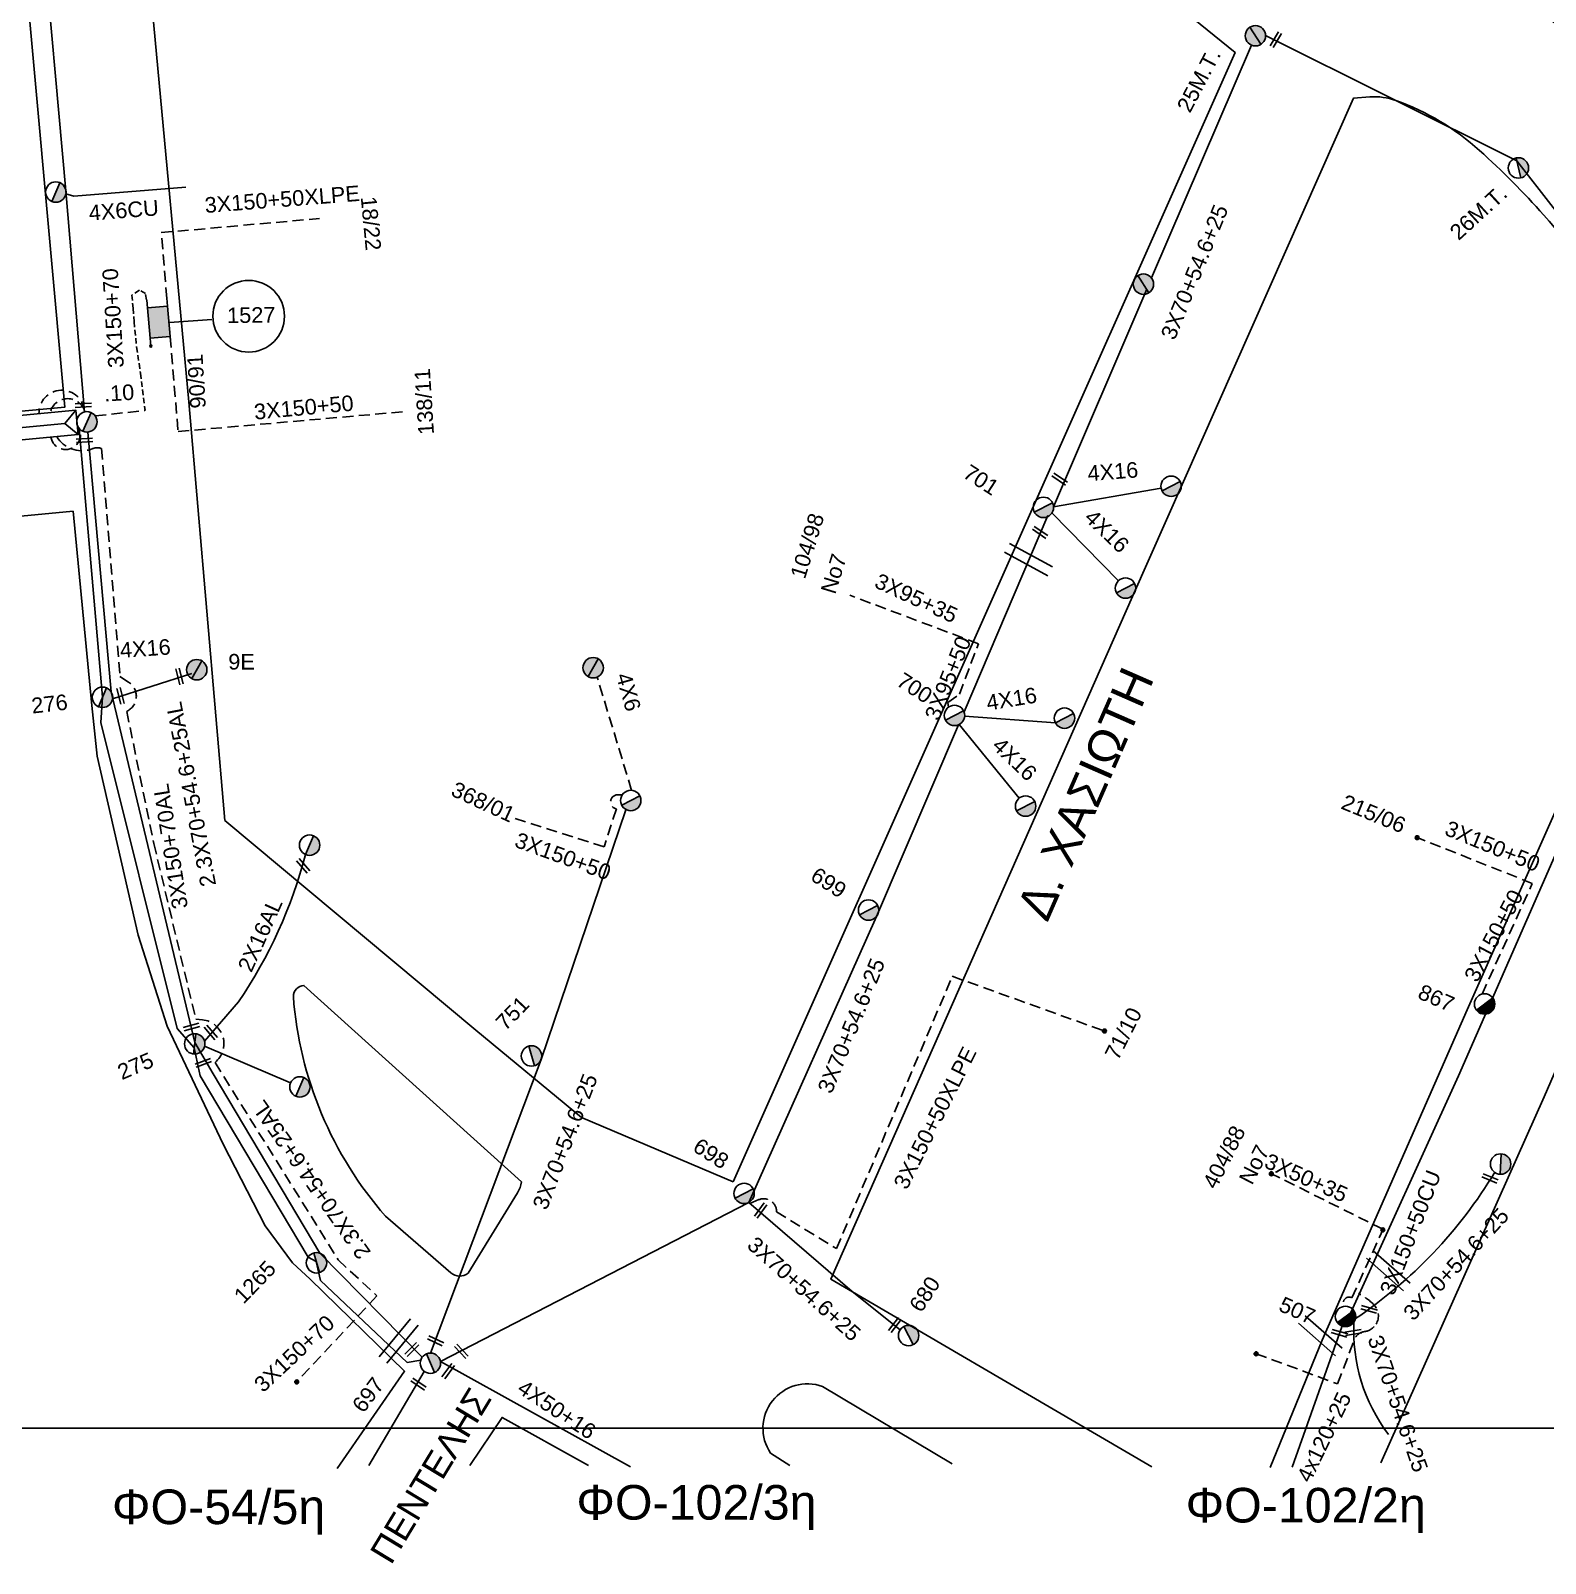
# Model space of a CAD drawing. Header units: millimetres. Extents: x 918 to 3138, y 719 to 1759.
# Drawn here: x 1609.7 to 1784.8, y 727.9 to 905 of the extents above; entities that cross this region are included whole.
import ezdxf

# ---------------------------------------------------------------- set-up
doc = ezdxf.new("R2010")
doc.units = ezdxf.units.MM
doc.header["$LTSCALE"] = 0.5
doc.linetypes.add('DASHED', pattern=[19.05, 12.7, -6.35])
for name, color, linetype in [('Link Box 4 Διευθύνσεων', 7, 'Continuous'), ('Άγνωστα', 7, 'Continuous'), ('Γυμνά εναέρια ΧΤ (1Φ)   2x16AL', 7, 'Continuous'), ('Γυμνά εναέρια ΧΤ και ΦΟΠ (3Φ)   4x50+16AL', 7, 'Continuous'), ('Εναέρια παροχή ΧΤ 4x16', 7, 'SYN_LINE'), ('Εναέρια ΧΤ 4Χ120+25AL', 7, 'SYN_LINE'), ('Επιγραφές - Σχήματα', 7, 'Continuous'), ('Καλώδια ΧΤ   3x150+50CU', 7, 'DASHED'), ('Καλώδια ΧΤ   3x150+70AL', 7, 'DASHED'), ('Καλώδια ΧΤ   3x95+35 CU', 7, 'DASHED'), ('Καλώδια ΧΤ   3x95+50 AL XLPE', 7, 'DASHED'), ('Καλώδια ΧΤ   4x6CU', 7, 'DASHED'), ('Μηχανική τομή', 7, 'Continuous'), ('Στύλος Ξύλινος', 7, 'Continuous'), ('Στύλος Ξύλινος @ 1', 7, 'Continuous'), ('Στύλος ΦΜ', 7, 'Continuous'), ('Στύλος ΦΜ @ 1', 7, 'Continuous'), ('Συνδέσεις', 7, 'Continuous'), ('Συνεστραμμένα ΧΤ   3x70+54.6+25 AL', 7, 'SYN_LINE'), ('Τομή', 7, 'Continuous'), ('Υποσταθμός εναέριος 2 στύλων', 7, 'Continuous'), ('Υποσταθμός πόλεως', 7, 'Continuous'), ('Υπόβαθρο ΔΕΗ', 7, 'Continuous'), ('Υπόγεια Καλώδια Δικτύου ΧΤ   .10', 7, 'DASHED'), ('Υπόγεια καλώδια Παροχών ΧΤ   4x6', 7, 'DASHED')]:
    doc.layers.add(name, color=color, linetype=linetype)
doc.styles.add('arial', font='ARIAL.TTF')
doc.styles.get("Standard").update_dxf_attribs({"font": 'ARIAL.TTF'})
doc.linetypes.add('SYN_LINE', pattern='A,0.5,-0.0001,["/\\/\\/\\/",Standard,S=0.1,R=0,X=0,Y=-0.05],-0.25', length=0.7501)

# ---------------------------------------------------------------- blocks, each defined once
blk = doc.blocks.new('ΜΗΧΑΝΙΚΗ ΤΟΜΗ')
at = {"layer": 'Μηχανική τομή', "ltscale": 40}
for p, q in [((-1.89, 0.78), (1.89, 0.78)), ((1.89, 0), (-1.89, 0))]:
    blk.add_line(p, q, dxfattribs=at)
blk = doc.blocks.new('ΤΟΜΗ')
at = {"layer": 'Τομή', "ltscale": 40}
for p, q in [((-5.68, 0), (5.68, 0)), ((5.68, -2.33), (-5.68, -2.33))]:
    blk.add_line(p, q, dxfattribs=at)
blk = doc.blocks.new('ΥΠΑΡΧΩΝ ΤΣΙΜΕΝΤΕΝΙΟΣ ΣΤΥΛΟΣ')
at = {"layer": 'Στύλος ΦΜ'}
blk.add_hatch(color=7, dxfattribs=at).paths.add_polyline_path([(-1.29, -2.28, 0.574793), (2.62, 0, 0.268822), (1.3, 2.27)])
at = {"layer": 'Στύλος ΦΜ', "color": 7}
blk.add_line((-1.29, -2.28), (1.3, 2.27), dxfattribs=at)
blk.add_circle((0, 0), 2.62, dxfattribs=at)
at = {"layer": 'Στύλος ΦΜ', "flags": 4}
for tag, p in [('ΑΡΙΘΜΟΣ', (-4.68, 8.05)), ('ΤΥΠΟΣ', (-4.91, 3.03))]:
    blk.add_attdef(tag, p, '', height=4, dxfattribs=at)
blk = doc.blocks.new('ΥΠΑΡΧΩΝ ΞΥΛΙΝΟΣ ΣΤΥΛΟΣ')
at = {"layer": 'Στύλος Ξύλινος'}
h = blk.add_hatch(color=7, dxfattribs=at)
h.paths.add_polyline_path([(-2.62, 0, 0.270008), (-1.29, -2.28), (1.3, 2.27, 0.576266)])
h.paths.add_polyline_path([(-1.29, -2.28, 0.574793), (2.62, 0, 0.268822), (1.3, 2.27)])
at = {"layer": 'Στύλος Ξύλινος', "color": 7}
blk.add_line((-1.29, -2.28), (1.3, 2.27), dxfattribs=at)
blk.add_circle((0, 0), 2.62, dxfattribs=at)
at = {"layer": 'Στύλος Ξύλινος', "flags": 4}
for tag, p in [('ΑΡΙΘΜΟΣ', (-4.91, 8.6)), ('ΤΥΠΟΣ', (-4.85, 3.39))]:
    blk.add_attdef(tag, p, '', height=4, dxfattribs=at)
blk = doc.blocks.new('ΥΠΟΣΤΑΘΜΟΣ ΕΝΑΕΡΙΟΣ ΕΠΙ 2 ΣΤΥΛΩΝ')
at = {"layer": 'Υποσταθμός εναέριος 2 στύλων', "linetype": 'Continuous'}
for points in [[(-11.97, -2.11, 0.574793), (-8.45, -0.07, 0.268822), (-9.64, 1.98)], [(9.68, -2.15, 0.574793), (13.19, -0.1, 0.268822), (12.01, 1.95)]]:
    blk.add_hatch(color=256, dxfattribs=at).paths.add_polyline_path(points)
for p, q in [((-11.97, -2.11), (-9.64, 1.98)), ((9.68, -2.15), (12.01, 1.95))]:
    blk.add_line(p, q, dxfattribs=at)
for centre in [(-10.81, -0.07), (10.84, -0.1)]:
    blk.add_circle(centre, 2.36, dxfattribs=at)
at = {"layer": 'Υποσταθμός πόλεως', "linetype": 'Continuous', "ltscale": 40}
blk.add_lwpolyline([(-8.57, 2.82), (8.57, 2.82), (8.57, -2.82), (-8.57, -2.82)], close=True, dxfattribs=at)
for points in [[(-5.75, 0), (-8.57, 2.82)], [(-8.57, -2.82), (-5.75, 0)], [(-5.75, 0), (5.75, 0)], [(5.75, 0), (8.57, 2.82)], [(8.57, -2.82), (5.75, 0)]]:
    blk.add_lwpolyline(points, dxfattribs=at)
at = {"layer": 'Υποσταθμός εναέριος 2 στύλων', "ltscale": 40, "flags": 1}
for tag, p in [('ΜΕΤΑΣΧΗΜΑΤΙΣΜΟΣ', (14.09, 2.51)), ('ΙΣΧΥΣ', (14.07, -0.28)), ('ΑΡΙΘΜΟΣ', (14.19, -3))]:
    blk.add_attdef(tag, p, '', height=1.8, dxfattribs=at)
blk = doc.blocks.new('LINK BOX 4 ΑΝΑΧΩΡΗΣΕΩΝ_')
at = {"layer": 'Link Box 4 Διευθύνσεων', "ltscale": 40}
for points in [[(-3.54, 0), (-3.54, -4.67), (3.54, -4.67), (3.54, 0)], [(5.33, -4.92, 1), (5.33, -4.42, 1)]]:
    blk.add_hatch(color=256, dxfattribs=at).paths.add_polyline_path(points)
for p, q in [((-3.54, 0), (-5.33, 0)), ((5.33, 0), (3.54, 0)), ((-3.54, -4.67), (-5.33, -4.67)), ((5.33, -4.67), (3.54, -4.67))]:
    blk.add_line(p, q, dxfattribs=at)
blk.add_lwpolyline([(-3.54, -4.67), (-3.54, 0), (3.54, 0), (3.54, -4.67)], close=True, dxfattribs=at)
blk.add_circle((5.33, -4.67), 0.252, dxfattribs=at)
blk = doc.blocks.new('_ΣΥΝΔΕΣΗ')
at = {"layer": 'Συνδέσεις', "linetype": 'SYN_LINE', "ltscale": 40}
blk.add_hatch(color=256, dxfattribs=at).paths.add_polyline_path([(0.5, -0.01, 1), (-0.5, -0.01, 1)])
at = {"layer": 'Συνδέσεις'}
blk.add_circle((0, -0.01), 0.5, dxfattribs=at)

msp = doc.modelspace()

# ---------------------------------------------------------------- linework, layer by layer
at = {"layer": 'Άγνωστα', "color": 27, "linetype": 'DASHED', "ltscale": 0.2}
for points in [[(1624.84, 881.64), (1643.14, 883.28)], [(1625.49, 874.05), (1625.49, 874.05), (1624.84, 881.64)]]:
    msp.add_lwpolyline(points, dxfattribs=at)
at = {"layer": 'Άγνωστα', "ltscale": 0.2}
msp.add_lwpolyline([(1625.78, 871.26), (1630.7, 871.61)], dxfattribs=at)
at = {"layer": 'Άγνωστα', "color": 6, "linetype": 'DASHED', "ltscale": 0.2}
for points in [[(1715.79, 826.81), (1715.73, 827.37), (1717.05, 828.3), (1719.25, 834.15), (1704.38, 839.74)], [(1716.24, 795.72), (1733.81, 789.39)]]:
    msp.add_lwpolyline(points, dxfattribs=at)
at = {"layer": 'Άγνωστα', "color": 133, "linetype": 'DASHED', "ltscale": 0.2}
msp.add_lwpolyline([(1678.1, 816.67), (1677.63, 816.69, 0.934776), (1677.42, 815.05), (1676.01, 810.67), (1665.58, 813.98)], format="xyb", dxfattribs=at)
at = {"layer": 'Άγνωστα', "color": 154, "ltscale": 40}
msp.add_lwpolyline([(1655.94, 752.19), (1668.72, 786.09), (1678.52, 814.95)], dxfattribs=at)
at = {"layer": 'Άγνωστα', "color": 1, "linetype": 'DASHED', "ltscale": 0.2}
for points in [[(1777.44, 793.66), (1783.25, 806.45), (1769.95, 811.74)], [(1766.01, 766.49), (1753.1, 772.91)]]:
    msp.add_lwpolyline(points, dxfattribs=at)
at = {"layer": 'Άγνωστα', "color": 6, "linetype": 'DASHED', "ltscale": 0.2}
msp.add_lwpolyline([(1692.83, 769.48), (1693.9, 769.91, -0.53733), (1695.93, 768.5), (1702.86, 764.25), (1716.24, 795.72)], format="xyb", dxfattribs=at)
at = {"layer": 'Άγνωστα', "color": 6, "ltscale": 40}
msp.add_lwpolyline([(1692.72, 769.58), (1704.67, 759.28), (1710.2, 754.86)], dxfattribs=at)
at = {"layer": 'Άγνωστα', "color": 1, "linetype": 'DASHED', "ltscale": 0.2}
for points in [[(1761.52, 757.59, -0.768698), (1762.4, 758.58), (1766.01, 766.49)], [(1751.34, 752.11), (1760.76, 748.62), (1762.71, 753.77, -0.278593), (1763.86, 754.67, 0.230802), (1765.2, 755.54, 0.343912), (1764.93, 757.78, 0.069297), (1763.18, 759.1, -3.836496)]]:
    msp.add_lwpolyline(points, format="xyb", dxfattribs=at)
at = {"layer": 'Άγνωστα', "color": 30, "linetype": 'DASHED', "ltscale": 0.2}
msp.add_lwpolyline([(1649.76, 758.79), (1640.48, 748.85)], dxfattribs=at)
at = {"layer": 'Άγνωστα', "color": 27, "linetype": 'SYN_LINE', "ltscale": 20}
msp.add_lwpolyline([(1755.5, 739.01), (1761.67, 756.41)], dxfattribs=at)
at = {"layer": 'Άγνωστα', "color": 151, "ltscale": 40}
msp.add_lwpolyline([(1679.05, 739.05), (1657.1, 751.23)], dxfattribs=at)
at = {"layer": 'Άγνωστα', "color": 62, "ltscale": 40}
msp.add_lwpolyline([(1655.23, 750.07), (1648.82, 739.21)], dxfattribs=at)
at = {"layer": 'Άγνωστα', "ltscale": 0.2}
msp.add_circle((1634.94, 871.98), 4.14, dxfattribs=at)
at = {"layer": 'Γυμνά εναέρια ΧΤ (1Φ)   2x16AL', "ltscale": 40}
msp.add_lwpolyline([(1629.83, 788.22), (1633.77, 792.76, 0.08637), (1641.49, 809.8, 0.745575)], format="xyb", dxfattribs=at)
msp.add_lwpolyline([(1629.85, 787.66), (1639.78, 783.41)], dxfattribs=at)
at = {"layer": 'Εναέρια παροχή ΧΤ 4x16', "color": 2, "ltscale": 15}
msp.add_lwpolyline([(1727.93, 849.96), (1740.36, 852.13)], dxfattribs=at)
at = {"layer": 'Εναέρια παροχή ΧΤ 4x16', "color": 2, "ltscale": 10}
msp.add_lwpolyline([(1727.75, 849.26), (1735.43, 841.41)], dxfattribs=at)
at = {"layer": 'Εναέρια παροχή ΧΤ 4x16', "color": 133, "ltscale": 20}
msp.add_lwpolyline([(1619.22, 827.79), (1628.39, 830.71)], dxfattribs=at)
at = {"layer": 'Εναέρια παροχή ΧΤ 4x16', "color": 6, "ltscale": 10}
for points in [[(1728.15, 825), (1717.66, 825.78)], [(1717.02, 824.81), (1723.97, 816.3)]]:
    msp.add_lwpolyline(points, dxfattribs=at)
at = {"layer": 'Εναέρια ΧΤ 4Χ120+25AL', "color": 1, "linetype": 'SYN_LINE', "ltscale": 20}
msp.add_lwpolyline([(1796.08, 833.01), (1774.74, 784.21), (1762.29, 756.88)], dxfattribs=at)
at = {"layer": 'Επιγραφές - Σχήματα'}
msp.add_lwpolyline([(936.87, 1745.25), (2965.33, 1745.25), (2965.33, 743.52), (936.87, 743.52)], close=True, dxfattribs=at)
at = {"layer": 'Επιγραφές - Σχήματα', "color": 27, "linetype": 'DASHED', "ltscale": 0.2}
msp.add_arc((1613.34, 860.8), 2.63, 2.5685, 181.9849, dxfattribs=at)
at = {"layer": 'Επιγραφές - Σχήματα', "color": 6, "linetype": 'DASHED', "ltscale": 0.2}
msp.add_arc((1614.02, 860.4), 2.06, 20.3968, 167.9443, dxfattribs=at)
at = {"layer": 'Επιγραφές - Σχήματα', "color": 133, "linetype": 'DASHED', "ltscale": 0.2}
msp.add_arc((1613.79, 858.3), 1.72, 189.7398, 24.2243, dxfattribs=at)
at = {"layer": 'Καλώδια ΧΤ   3x150+70AL', "color": 30, "ltscale": 0.2}
msp.add_lwpolyline([(1612.77, 858.08), (1612.94, 857.83, 0.347057), (1616.93, 856.69, -0.196577), (1617.95, 856.69), (1620.07, 830.34), (1621.07, 829.7, -0.590934), (1620.85, 826.33), (1623.98, 811.06), (1628.83, 790.77), (1629.6, 790.69, -0.667239), (1631.05, 785.77), (1645.29, 762.95), (1649.76, 758.79)], format="xyb", dxfattribs=at)
at = {"layer": 'Καλώδια ΧΤ   3x95+35 CU', "color": 27, "ltscale": 0.2}
for p, q in [((1625.87, 869.62), (1626.79, 858.66)), ((1626.79, 858.66), (1653.19, 860.98))]:
    msp.add_line(p, q, dxfattribs=at)
at = {"layer": 'Καλώδια ΧΤ   3x95+50 AL XLPE', "color": 27, "ltscale": 0.1}
msp.add_lwpolyline([(1623.13, 873.88), (1623.01, 874.59), (1622.32, 874.99), (1621.43, 874.43), (1621.6, 872.91), (1621.7, 871.34), (1621.99, 868.43), (1622.45, 865.39), (1622.98, 861.08)], dxfattribs=at)
at = {"layer": 'Καλώδια ΧΤ   4x6CU', "color": 27, "linetype": 'SYN_LINE', "ltscale": 15}
msp.add_lwpolyline([(1613.82, 886.13), (1614.73, 885.85), (1627.69, 886.88)], dxfattribs=at)
at = {"layer": 'Συνεστραμμένα ΧΤ   3x70+54.6+25 AL', "color": 27, "ltscale": 20}
msp.add_lwpolyline([(1615.97, 860.92), (1613.83, 886.47), (1611.02, 917.72), (1608.71, 945.25)], dxfattribs=at)
at = {"layer": 'Συνεστραμμένα ΧΤ   3x70+54.6+25 AL', "color": 2, "ltscale": 20}
for points in [[(1739.27, 876.4), (1750.8, 903.3)], [(1752.44, 904.41), (1781.46, 889.94), (1798.27, 868.37), (1815.24, 827.94)], [(1727.93, 849.96), (1738.71, 875.09)]]:
    msp.add_lwpolyline(points, dxfattribs=at)
at = {"layer": 'Συνεστραμμένα ΧΤ   3x70+54.6+25 AL', "color": 133, "linetype": 'SYN_LINE', "ltscale": 20}
msp.add_lwpolyline([(1654.82, 751.37), (1653.24, 751.1), (1643.25, 760.58), (1642.73, 762.78), (1641.81, 763.27), (1629.33, 784.23), (1628.65, 787.47), (1626.68, 789.69), (1617.85, 825.04), (1618.05, 827.95), (1615.35, 859.01)], dxfattribs=at)
at = {"layer": 'Συνεστραμμένα ΧΤ   3x70+54.6+25 AL', "color": 6, "ltscale": 20}
for points in [[(1616.36, 858.6), (1619.04, 828.6), (1628.72, 788.05), (1630.83, 784.43), (1643.16, 763.72), (1655, 751.72)], [(1717.59, 826.28), (1727.28, 848.96)], [(1657.1, 751.23), (1692.72, 769.58), (1707.48, 802.62), (1716.95, 824.78)]]:
    msp.add_lwpolyline(points, dxfattribs=at)
at = {"layer": 'Συνεστραμμένα ΧΤ   3x70+54.6+25 AL', "color": 1, "linetype": 'SYN_LINE', "ltscale": 20}
msp.add_arc((1732.85, 800.8), 53.76, 303.8802, 328.9501, dxfattribs=at)
at = {"layer": 'Συνεστραμμένα ΧΤ   3x70+54.6+25 AL', "color": 27, "linetype": 'SYN_LINE', "ltscale": 20}
msp.add_arc((1782.37, 754.72), 19.75, 176.9698, 217.1393, dxfattribs=at)
at = {"layer": 'Υπόβαθρο ΔΕΗ'}
for points in [[(1783.3, 1187.61), (1766.45, 1095.94), (1761.52, 1088.82), (1751.05, 1072.3), (1739.71, 1054.53), (1729.33, 1040.23), (1707.48, 1009.6), (1690.32, 985.98), (1685.2, 978.6), (1761.94, 917.29), (1766.53, 915.52, -0.027254), (1780.26, 909.34, -0.087857), (1792.08, 900.3, -0.082193), (1817.11, 861.98), (1834.54, 815.63, 0.02107), (1844.76, 791.58, 0.082387), (1878.72, 738.74)], [(1739.3, 739.06), (1721.97, 749.17), (1702.2, 760.73), (1737.04, 839.61), (1762.6, 897.18), (1764.48, 897.32, -0.104011), (1767.48, 896.91, -0.09819), (1777.16, 891.13, -0.027715), (1784.57, 883.67, -0.051782), (1793.4, 871.37, -0.062217), (1797.75, 863.07), (1798.5, 860.83, -0.082797), (1800.56, 847.71), (1775.74, 791.85), (1758.99, 753.68), (1752.95, 738.96)], [(1571.86, 738.7), (1567.58, 745.89, -0.062056), (1556.23, 771.86, 0.001239), (1548.08, 799.1, -0.037778), (1540.85, 842.41), (1614.66, 849.44), (1616.8, 827), (1617.42, 821.16), (1622.18, 800.48), (1625.53, 789.97), (1631.98, 776.31), (1636.83, 766.89), (1640.02, 762.61), (1642.05, 760.71), (1652.95, 750.08), (1645.15, 738.84)], [(1666.45, 771.97), (1641.33, 794.66, 0.401397), (1640.1, 793.38, 0.162756), (1650.76, 768), (1658.3, 761.46, 0.3646), (1660.29, 761.43), (1666, 770.71, 0.102074), (1666.45, 771.97, -0.864784)], [(1716.23, 739.39), (1701.25, 748.32, 0.726538), (1695.24, 740.62), (1697.45, 739.19)]]:
    msp.add_lwpolyline(points, format="xyb", dxfattribs=at)
for points in [[(1690.91, 771.98), (1748.92, 902.44), (1681.01, 957.47), (1660.67, 973.68), (1618.6, 969.55), (1623.83, 907.23), (1628.02, 862.08), (1632.2, 813.73), (1661.2, 789.51), (1673.41, 779.4), (1690.91, 771.98)], [(1528.57, 960.09), (1577.76, 964.86), (1604.17, 967.87), (1606.65, 939.18), (1613.68, 861.46), (1538.96, 854.53), (1532.62, 916.47), (1528.57, 960.09)], [(1765.75, 739.5), (1784.61, 781.8), (1803.59, 825.36), (1813.59, 824.95), (1817.52, 813.36), (1824.74, 795.88), (1831.45, 781.04), (1841.12, 762.76), (1845.36, 755.65), (1850.93, 747.4), (1856.96, 739.49)], [(1660.48, 739.2), (1664.22, 744.76), (1674.22, 739.21)]]:
    msp.add_lwpolyline(points, dxfattribs=at)
at = {"layer": 'Υπόγεια Καλώδια Δικτύου ΧΤ   .10', "color": 27, "ltscale": 0.2}
msp.add_lwpolyline([(1617.2, 860.46), (1622.95, 861.09)], dxfattribs=at)
at = {"layer": 'Υπόγεια καλώδια Παροχών ΧΤ   4x6', "ltscale": 0.2}
msp.add_lwpolyline([(1679.19, 817.2), (1675.18, 830.36)], dxfattribs=at)

# ---------------------------------------------------------------- block references
at = {"layer": 'Link Box 4 Διευθύνσεων', "xscale": 0.5, "yscale": 0.5, "zscale": 0.5, "rotation": 275.0543814610821}
msp.add_blockref('LINK BOX 4 ΑΝΑΧΩΡΗΣΕΩΝ_', (1625.72, 871.4), dxfattribs=at)
at = {"layer": 'Μηχανική τομή'}
for p, xscale, yscale, zscale, rotation in [((1753.45, 904.04), 0.4999999999999994, 0.4999999999999994, 0.4999999999999994, 238.9499253104381), ((1615.82, 861.9), 0.4999999999999994, 0.4999999999999994, 0.4999999999999994, 183.4470755880298), ((1615.97, 857.84), 0.4999999999999994, 0.4999999999999994, 0.4999999999999994, 183.4470755880298), ((1728.53, 853.01), 0.4999999999999995, 0.4999999999999995, 0.4999999999999995, 325.7568529151825), ((1726.27, 846.84), 0.4999999999999995, 0.4999999999999995, 0.4999999999999995, 325.7568529151825), ((1627.14, 830.41), 0.4999999999999994, 0.4999999999999994, 0.4999999999999994, 103.7374015777385), ((1620.32, 828.16), 0.4999999999999994, 0.4999999999999994, 0.4999999999999994, 103.7374015777385), ((1641.38, 808.61), 0.4999999999999994, 0.4999999999999994, 0.4999999999999994, 130.6566938425307), ((1628.29, 790.04), 0.4999999999999994, 0.4999999999999994, 0.4999999999999994, 195.6615520744109), ((1630.71, 789.36), 0.4999999999999994, 0.4999999999999994, 0.4999999999999994, 130.6566938425307), ((1629.63, 785.91), 0.4999999999999995, 0.4999999999999995, 0.4999999999999995, 200.1481344143657), ((1778.43, 772.55), 0.4999999999999994, 0.4999999999999994, 0.4999999999999994, 157.5669347608898), ((1693.95, 768.78), 0.4999999999999994, 0.4999999999999994, 0.4999999999999994, 233.3719761172353), ((1709.44, 755.54), 0.4999999999999994, 0.4999999999999994, 0.4999999999999994, 233.3719761172353), ((1764.44, 757.42), 0.4999999999999994, 0.4999999999999994, 0.4999999999999994, 163.8762374874148), ((1761.04, 754.66), 0.4999999999999994, 0.4999999999999994, 0.4999999999999994, 163.8762374874148), ((1762.54, 754.75), 0.4999999999999994, 0.4999999999999994, 0.4999999999999994, 189.8265097850276), ((1653.65, 752.74), 0.4999999999999995, 0.4999999999999995, 0.4999999999999995, 224.945762556874), ((1656.62, 753.79), 0.4999999999999995, 0.4999999999999995, 0.4999999999999995, 154.6187267684075), ((1659.64, 752.52), 0.4999999999999995, 0.4999999999999995, 0.4999999999999995, 133.7609038378232), ((1657.84, 750.21), 0.4999999999999994, 0.4999999999999994, 0.4999999999999994, 233.3719761172353), ((1654.68, 748.76), 0.4999999999999996, 0.4999999999999996, 0.4999999999999996, 145.7997389056339)]:
    msp.add_blockref('ΜΗΧΑΝΙΚΗ ΤΟΜΗ', p, dxfattribs=dict(at, xscale=xscale, yscale=yscale, zscale=zscale, rotation=rotation))
at = {"layer": 'Στύλος Ξύλινος @ 1', "ltscale": 40}
ref = msp.add_blockref('ΥΠΑΡΧΩΝ ΞΥΛΙΝΟΣ ΣΤΥΛΟΣ', (1751.26, 904.39), dxfattribs=dict(at, xscale=0.4499999999998181, yscale=0.4499999999998181, zscale=0.4499999999998181, rotation=62.18482468098428))
ref.add_attrib('ΤΥΠΟΣ', '25M.T.', (1743.69, 895.36), dxfattribs={"layer": 'Στύλος Ξύλινος', "height": 1.8, "rotation": 62.1848, "flags": 4})
at = {"layer": 'Στύλος Ξύλινος @ 1', "ltscale": 40, "xscale": 0.4499999999998181, "yscale": 0.4499999999998181, "zscale": 0.4499999999998181, "rotation": 62.18482468098428}
msp.add_blockref('ΥΠΑΡΧΩΝ ΞΥΛΙΝΟΣ ΣΤΥΛΟΣ', (1738.32, 875.69), dxfattribs=at)
at = {"layer": 'Στύλος Ξύλινος @ 1', "ltscale": 40}
ref = msp.add_blockref('ΥΠΑΡΧΩΝ ΞΥΛΙΝΟΣ ΣΤΥΛΟΣ', (1628.94, 831.14), dxfattribs=dict(at, xscale=0.4499999999998181, yscale=0.4499999999998181, zscale=0.4499999999998181))
ref.add_attrib('ΤΥΠΟΣ', '9E', (1632.58, 831.16), dxfattribs={"layer": 'Στύλος Ξύλινος', "height": 1.8, "flags": 4})
at = {"layer": 'Στύλος Ξύλινος @ 1', "ltscale": 40, "xscale": 0.4499999999998181, "yscale": 0.4499999999998181, "zscale": 0.4499999999998181}
msp.add_blockref('ΥΠΑΡΧΩΝ ΞΥΛΙΝΟΣ ΣΤΥΛΟΣ', (1674.74, 831.37), dxfattribs=at)
at = {"layer": 'Στύλος ΦΜ @ 1', "ltscale": 40}
ref = msp.add_blockref('ΥΠΑΡΧΩΝ ΤΣΙΜΕΝΤΕΝΙΟΣ ΣΤΥΛΟΣ', (1781.65, 889.11), dxfattribs=dict(at, xscale=0.4499999999998179, yscale=0.4499999999998179, zscale=0.4499999999998179, rotation=42.35981688141715))
ref.add_attrib('ΤΥΠΟΣ', '26M.T.', (1774.74, 880.66), dxfattribs={"layer": 'Στύλος ΦΜ', "height": 1.8, "rotation": 42.3598, "flags": 4})
at = {"layer": 'Στύλος ΦΜ @ 1', "ltscale": 40, "xscale": 0.449999999999818, "yscale": 0.449999999999818, "zscale": 0.449999999999818}
for p, rotation in [((1612.66, 886.33), 6.449163497314141), ((1741.52, 852.34), 327.0976084304633), ((1736.25, 840.57), 327.0976084304633), ((1729.2, 825.54), 327.0976084304633), ((1679.09, 816.03), 327.0976084304633), ((1724.71, 815.38), 327.0976084304633), ((1641.98, 810.87), 6.449163497314141), ((1640.86, 782.94), 6.449163497314141), ((1779.59, 774.03), 26.86205450879408)]:
    msp.add_blockref('ΥΠΑΡΧΩΝ ΤΣΙΜΕΝΤΕΝΙΟΣ ΣΤΥΛΟΣ', p, dxfattribs=dict(at, rotation=rotation))
at = {"layer": 'Στύλος ΦΜ @ 1', "ltscale": 40}
ref = msp.add_blockref('ΥΠΑΡΧΩΝ ΤΣΙΜΕΝΤΕΝΙΟΣ ΣΤΥΛΟΣ', (1726.76, 849.9), dxfattribs=dict(at, xscale=0.449999999999818, yscale=0.449999999999818, zscale=0.449999999999818, rotation=327.0976084304633))
ref.add_attrib('ΤΥΠΟΣ', '701', (1717.32, 853.46), dxfattribs={"layer": 'Στύλος ΦΜ', "height": 1.8, "rotation": 327.0976, "flags": 4})
ref = msp.add_blockref('ΥΠΑΡΧΩΝ ΤΣΙΜΕΝΤΕΝΙΟΣ ΣΤΥΛΟΣ', (1716.49, 825.86), dxfattribs=dict(at, xscale=0.449999999999818, yscale=0.449999999999818, zscale=0.449999999999818, rotation=327.0976084304633))
ref.add_attrib('ΤΥΠΟΣ', '700', (1709.64, 829.43), dxfattribs={"layer": 'Στύλος ΦΜ', "height": 1.8, "rotation": 327.0976, "flags": 4})
ref = msp.add_blockref('ΥΠΑΡΧΩΝ ΤΣΙΜΕΝΤΕΝΙΟΣ ΣΤΥΛΟΣ', (1618.05, 827.95), dxfattribs=dict(at, xscale=0.449999999999818, yscale=0.449999999999818, zscale=0.449999999999818, rotation=6.449163497314141))
ref.add_attrib('ΤΥΠΟΣ', '276', (1609.94, 826.07), dxfattribs={"layer": 'Στύλος ΦΜ', "height": 1.8, "rotation": 6.4492, "flags": 4})
ref = msp.add_blockref('ΥΠΑΡΧΩΝ ΤΣΙΜΕΝΤΕΝΙΟΣ ΣΤΥΛΟΣ', (1706.56, 803.37), dxfattribs=dict(at, xscale=0.449999999999818, yscale=0.449999999999818, zscale=0.449999999999818, rotation=327.0976084304633))
ref.add_attrib('ΤΥΠΟΣ', '699', (1699.71, 806.93), dxfattribs={"layer": 'Στύλος ΦΜ', "height": 1.8, "rotation": 327.0976, "flags": 4})
ref = msp.add_blockref('ΥΠΑΡΧΩΝ ΤΣΙΜΕΝΤΕΝΙΟΣ ΣΤΥΛΟΣ', (1777.74, 792.52), dxfattribs=dict(at, xscale=0.449999999999818, yscale=0.449999999999818, zscale=0.449999999999818, rotation=336.4565797207733))
ref.add_attrib('ΤΥΠΟΣ', '867', (1769.88, 793.23), dxfattribs={"layer": 'Στύλος ΦΜ', "height": 1.8, "rotation": 336.4566, "flags": 4})
ref = msp.add_blockref('ΥΠΑΡΧΩΝ ΤΣΙΜΕΝΤΕΝΙΟΣ ΣΤΥΛΟΣ', (1667.62, 786.51), dxfattribs=dict(at, xscale=0.449999999999818, yscale=0.449999999999818, zscale=0.449999999999818, rotation=45.65356935020798))
ref.add_attrib('ΤΥΠΟΣ', '751', (1664.59, 789.34), dxfattribs={"layer": 'Στύλος ΦΜ', "height": 1.8, "rotation": 45.6536, "flags": 4})
ref = msp.add_blockref('ΥΠΑΡΧΩΝ ΤΣΙΜΕΝΤΕΝΙΟΣ ΣΤΥΛΟΣ', (1628.7, 787.91), dxfattribs=dict(at, xscale=0.449999999999818, yscale=0.449999999999818, zscale=0.449999999999818, rotation=23.01552864148499))
ref.add_attrib('ΤΥΠΟΣ', '275', (1620.28, 783.71), dxfattribs={"layer": 'Στύλος ΦΜ', "height": 1.8, "rotation": 23.0155, "flags": 4})
ref = msp.add_blockref('ΥΠΑΡΧΩΝ ΤΣΙΜΕΝΤΕΝΙΟΣ ΣΤΥΛΟΣ', (1692.18, 770.63), dxfattribs=dict(at, xscale=0.449999999999818, yscale=0.449999999999818, zscale=0.449999999999818, rotation=327.0976084304633))
ref.add_attrib('ΤΥΠΟΣ', '698', (1686.12, 775.63), dxfattribs={"layer": 'Στύλος ΦΜ', "height": 1.8, "rotation": 327.0976, "flags": 4})
ref = msp.add_blockref('ΥΠΑΡΧΩΝ ΤΣΙΜΕΝΤΕΝΙΟΣ ΣΤΥΛΟΣ', (1642.78, 762.61), dxfattribs=dict(at, xscale=0.4499999999998179, yscale=0.4499999999998179, zscale=0.4499999999998179, rotation=45.98666198746422))
ref.add_attrib('ΤΥΠΟΣ', '1265', (1634.36, 757.77), dxfattribs={"layer": 'Στύλος ΦΜ', "height": 1.8, "rotation": 45.9867, "flags": 4})
ref = msp.add_blockref('ΥΠΑΡΧΩΝ ΤΣΙΜΕΝΤΕΝΙΟΣ ΣΤΥΛΟΣ', (1711.19, 754.21), dxfattribs=dict(at, xscale=0.449999999999818, yscale=0.449999999999818, zscale=0.449999999999818, rotation=56.75678619610748))
ref.add_attrib('ΤΥΠΟΣ', '680', (1712.65, 756.75), dxfattribs={"layer": 'Στύλος ΦΜ', "height": 1.8, "rotation": 56.7568, "flags": 4})
ref = msp.add_blockref('ΥΠΑΡΧΩΝ ΤΣΙΜΕΝΤΕΝΙΟΣ ΣΤΥΛΟΣ', (1761.67, 756.42), dxfattribs=dict(at, xscale=0.449999999999818, yscale=0.449999999999818, zscale=0.449999999999818, rotation=336.4565797207733))
ref.add_attrib('ΤΥΠΟΣ', '507', (1753.81, 757.13), dxfattribs={"layer": 'Στύλος ΦΜ', "height": 1.8, "rotation": 336.4566, "flags": 4})
ref = msp.add_blockref('ΥΠΑΡΧΩΝ ΤΣΙΜΕΝΤΕΝΙΟΣ ΣΤΥΛΟΣ', (1655.94, 751.01), dxfattribs=dict(at, xscale=0.449999999999818, yscale=0.449999999999818, zscale=0.449999999999818, rotation=53.20934554631193))
ref.add_attrib('ΤΥΠΟΣ', '697', (1648.2, 745.15), dxfattribs={"layer": 'Στύλος ΦΜ', "height": 1.8, "rotation": 53.2093, "flags": 4})
at = {"layer": 'Συνδέσεις', "xscale": 0.4500000000000455, "yscale": 0.4500000000000455, "zscale": 0.4500000000000455}
for p in [(1769.95, 811.74), (1733.81, 789.4), (1753.1, 772.91), (1765.98, 766.42), (1751.34, 752.11), (1640.49, 748.86)]:
    msp.add_blockref('_ΣΥΝΔΕΣΗ', p, dxfattribs=at)
at = {"layer": 'Τομή', "xscale": 0.4999999999999998, "yscale": 0.4999999999999998, "zscale": 0.4999999999999998}
for p, rotation in [((1725.33, 844.38), 331.4034485763303), ((1766.99, 762.13), 318.6204211975153), ((1759.15, 754.62), 318.6204211975153), ((1651.83, 753.96), 50.48748241285512)]:
    msp.add_blockref('ΤΟΜΗ', p, dxfattribs=dict(at, rotation=rotation))
at = {"layer": 'Υποσταθμός εναέριος 2 στύλων', "xscale": 0.4999999999999998, "yscale": 0.4999999999999998, "zscale": 0.4999999999999998, "rotation": 5.456692803554175}
msp.add_blockref('ΥΠΟΣΤΑΘΜΟΣ ΕΝΑΕΡΙΟΣ ΕΠΙ 2 ΣΤΥΛΩΝ', (1610.85, 859.31), dxfattribs=at)

# ---------------------------------------------------------------- texts
at = {"layer": 'Άγνωστα', "ltscale": 40, "char_height": 1.8, "width": 17.1868, "attachment_point": 1, "style": 'arial'}
for s, insert, rotation in [('3X150+50XLPE', (1629.79, 885.7), 4.4961), ('18/22', (1649.68, 885.92), 275.3785), ('3X150+70', (1618.73, 865.95), 93.5873), ('1527', (1632.43, 872.98), 0.8028), ('90/91', (1628.2, 861.27), 93.5873), ('138/11', (1654.56, 858.22), 93.5873), ('3X150+50', (1635.48, 861.82), 5.2533), ('104/98', (1697.48, 842.05), 72.8398), ('Νο7', (1700.99, 840.29), 72.8398), ('3X95+35', (1707.86, 842.36), 335.1805), ('3X95+50', (1712.99, 825.81), 67.91), ('368/01', (1658.93, 818.3), 335.1814), ('215/06', (1761.71, 816.8), 337.6891), ('3X150+50', (1773.67, 813.78), 337.6891), ('3X150+50', (1666.15, 812.41), 340.0104), ('3X150+50', (1775.29, 795.74), 62.0652), ('71/10', (1733.77, 786.71), 63.1121), ('3X150+50XLPE', (1709.37, 771.76), 63.1121), ('3X70+54.6+25', (1667.69, 769.25), 68.9269), ('404/88', (1745.09, 771.81), 63.1121), ('Νο7', (1749.27, 772.32), 63.1121), ('3X50+35', (1752.88, 775.34), 335.8334), ('3X70+54.6+25', (1693.6, 765.8), 317.9282), ('3X150+70', (1635.38, 748.85), 43.1331), ('4X50+16', (1666.83, 749.23), 326.3645)]:
    msp.add_mtext(s, dxfattribs=dict(at, insert=insert, rotation=rotation))
at = {"layer": 'Γυμνά εναέρια ΧΤ (1Φ)   2x16AL', "ltscale": 40, "insert": (1633.61, 796.8), "char_height": 1.8, "width": 17.1868, "attachment_point": 1, "rotation": 65.9058, "style": 'arial'}
msp.add_mtext('2X16AL', dxfattribs=at)
at = {"layer": 'Γυμνά εναέρια ΧΤ και ΦΟΠ (3Φ)   4x50+16AL', "ltscale": 40, "insert": (1755.96, 737.87), "char_height": 1.8, "width": 17.1868, "attachment_point": 1, "rotation": 64.2853, "style": 'arial'}
msp.add_mtext('4x120+25', dxfattribs=at)
at = {"layer": 'Εναέρια παροχή ΧΤ 4x16', "ltscale": 20, "char_height": 1.8, "width": 17.1868, "attachment_point": 1, "style": 'arial'}
for insert, rotation in [((1731.79, 854.72), 4.3745), ((1732.62, 849.85), 316.0404), ((1620, 834.29), 4.0359), ((1720.04, 828.19), 9.3269), ((1721.96, 823.5), 316.0404)]:
    msp.add_mtext('4X16', dxfattribs=dict(at, insert=insert, rotation=rotation))
at = {"layer": 'Επιγραφές - Σχήματα', "attachment_point": 1}
for s, insert, char_height, width, rotation in [('Δ. ΧΑΣΙΩΤΗ', (1723.56, 803.46), 4, 31.4561, 66.3413), ('ΠΕΝΤΕΛΗΣ', (1648.82, 729.15), 3, 15.1545, 58.8097)]:
    msp.add_mtext(s, dxfattribs=dict(at, insert=insert, char_height=char_height, width=width, rotation=rotation))
at = {"layer": 'Επιγραφές - Σχήματα', "char_height": 4, "width": 15.1545, "attachment_point": 1}
for s, insert in [('ΦΟ-102/3η', (1672.8, 736.94)), ('ΦΟ-102/2η', (1743.19, 736.61)), ('ΦΟ-54/5η', (1619.14, 736.42))]:
    msp.add_mtext(s, dxfattribs=dict(at, insert=insert))
at = {"layer": 'Καλώδια ΧΤ   3x150+50CU', "ltscale": 0.2, "insert": (1765.57, 759.38), "char_height": 1.8, "width": 17.1868, "attachment_point": 1, "rotation": 68.6754, "style": 'arial'}
msp.add_mtext('3X150+50CU', dxfattribs=at)
at = {"layer": 'Καλώδια ΧΤ   3x150+70AL', "ltscale": 0.2, "insert": (1626.15, 803.37), "char_height": 1.8, "width": 17.1868, "attachment_point": 1, "rotation": 98.9923, "style": 'arial'}
msp.add_mtext('3X150+70AL', dxfattribs=at)
at = {"layer": 'Καλώδια ΧΤ   4x6CU', "ltscale": 0.2, "insert": (1616.39, 884.81), "char_height": 1.8, "width": 17.1868, "attachment_point": 1, "rotation": 4.4961, "style": 'arial'}
msp.add_mtext('4X6CU', dxfattribs=at)
at = {"layer": 'Συνεστραμμένα ΧΤ   3x70+54.6+25 AL', "ltscale": 40, "char_height": 1.8, "width": 17.1868, "attachment_point": 1, "style": 'arial'}
for s, insert, rotation in [('3X70+54.6+25', (1740.26, 869.8), 67.7768), ('2.3X70+54.6+25AL', (1629.42, 805.94), 100.7911), ('3X70+54.6+25', (1700.61, 782.72), 67.7768), ('2.3X70+54.6+25AL', (1647.66, 762.81), 125.0551), ('3X70+54.6+25', (1768.18, 757.02), 47.262), ('3X70+54.6+25', (1765.9, 754.44), 288.9499)]:
    msp.add_mtext(s, dxfattribs=dict(at, insert=insert, rotation=rotation))
at = {"layer": 'Υπόγεια Καλώδια Δικτύου ΧΤ   .10', "ltscale": 0.2, "insert": (1618.17, 863.92), "char_height": 1.8, "width": 17.1868, "attachment_point": 1, "rotation": 3.5873, "style": 'arial'}
msp.add_mtext('.10', dxfattribs=at)
at = {"layer": 'Υπόγεια καλώδια Παροχών ΧΤ   4x6', "ltscale": 0.2, "insert": (1679.09, 830.97), "char_height": 1.8, "width": 17.1868, "attachment_point": 1, "rotation": 285.7662, "style": 'arial'}
msp.add_mtext('4X6', dxfattribs=at)

doc.saveas('drawing.dxf')
